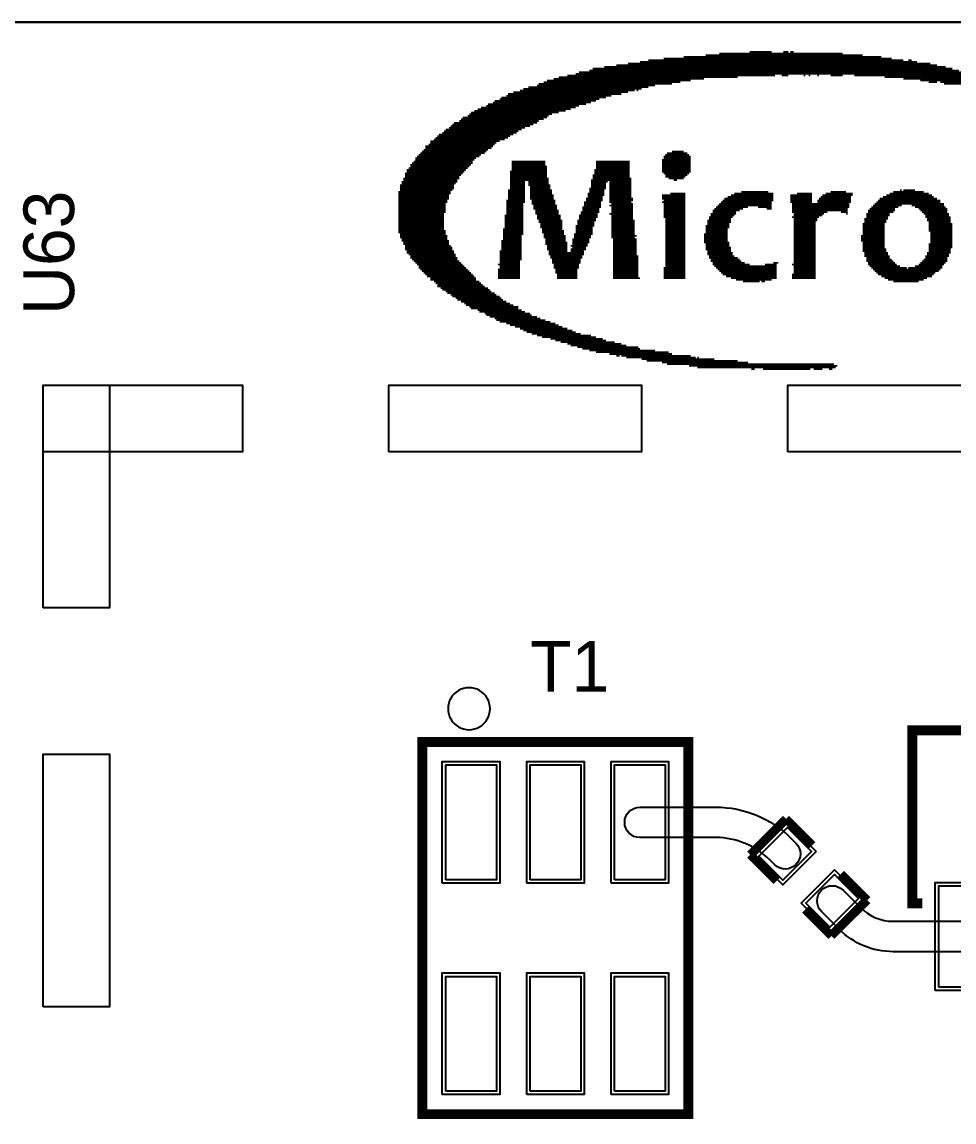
# Model space of a CAD drawing. Extents: x -2.2 to 93.5, y 0 to 50.
# Drawn here: x 47.48 to 61.49, y 33.45 to 50 of the extents above; entities that cross this region are included whole.
import ezdxf

# ---------------------------------------------------------------- set-up
doc = ezdxf.new("R2010")
doc.units = 0
for name, color, linetype in [('BG_OUTLINE', 5, 'CONTINUOUS'), ('BG_SILKSCREEN_TOP', 7, 'CONTINUOUS'), ('BG_SOLDERMASK_TOP', 110, 'CONTINUOUS'), ('PG_SILKSCREEN_TOP', 7, 'CONTINUOUS'), ('PIN_SOLDERMASK_TOP', 12, 'CONTINUOUS'), ('PIN_TOP', 12, 'CONTINUOUS'), ('RD_SILKSCREEN_TOP', 7, 'CONTINUOUS')]:
    doc.layers.add(name, color=color, linetype=linetype)

msp = doc.modelspace()

# ---------------------------------------------------------------- linework, layer by layer
at = {"layer": 'BG_OUTLINE'}
msp.add_lwpolyline([(0, 47.4472), (0, 47.999396, -0.414214), (1.999996, 49.999392), (77.999844, 49.999392, -0.414214), (79.99984, 47.999396), (79.99984, 1.999996, -0.414214), (77.999844, 0), (1.999996, 0, -0.414214), (0, 1.999996)], format="xyb", dxfattribs=at)
msp.add_lwpolyline([(0, 47.4472), (2.538222, 47.4472), (2.538222, 46.9646), (2.538222, 46.9392), (2.843022, 46.9392), (2.843022, 44.5008), (2.538222, 44.5008), (2.538222, 43.9928), (2.512822, 43.9928), (0, 43.9928), (0, 1.999996, 0.414214), (1.999996, 0), (77.999844, 0, 0.414214), (79.99984, 1.999996), (79.99984, 47.999396, 0.414214), (77.999844, 49.999392), (1.999996, 49.999392, 0.414214), (0, 47.999396)], format="xyb", close=True, dxfattribs=at)
at = {"layer": 'BG_SILKSCREEN_TOP', "const_width": 0.0254}
for points in [[(57.4294, 49.475136), (60.4012, 49.475136)], [(57.7596, 49.500536), (60.1218, 49.500536)], [(57.9628, 49.525936), (59.817, 49.525936)], [(58.42, 49.551336), (58.7502, 49.551336)], [(58.928, 49.551336), (59.0042, 49.551336)], [(59.0296, 49.551336), (59.0804, 49.551336)], [(56.2356, 49.322736), (61.3664, 49.322736)], [(56.4134, 49.348136), (61.2394, 49.348136)], [(56.5912, 49.373536), (61.1378, 49.373536)], [(56.769, 49.398936), (60.9346, 49.398936)], [(56.896, 49.424336), (60.7314, 49.424336)], [(57.1246, 49.449736), (60.5536, 49.449736)], [(60.8076, 49.424336), (60.8584, 49.424336)], [(55.4736, 49.144936), (57.7342, 49.144936)], [(55.5498, 49.170336), (58.2422, 49.170336)], [(55.6768, 49.195736), (58.801, 49.195736)], [(55.8038, 49.221136), (61.7982, 49.221136)], [(55.8546, 49.246536), (61.6966, 49.246536)], [(56.007, 49.271936), (61.5696, 49.271936)], [(56.0578, 49.297336), (61.468, 49.297336)], [(58.9026, 49.195736), (59.0042, 49.195736)], [(59.2328, 49.195736), (59.2582, 49.195736)], [(59.309, 49.195736), (59.3344, 49.195736)], [(59.436, 49.195736), (59.4614, 49.195736)], [(59.6392, 49.195736), (59.817, 49.195736)], [(59.9948, 49.195736), (61.8998, 49.195736)], [(60.452, 49.170336), (62.0268, 49.170336)], [(60.7314, 49.144936), (62.1284, 49.144936)], [(55.0164, 48.992536), (56.7944, 48.992536)], [(55.0926, 49.017936), (56.896, 49.017936)], [(55.2196, 49.043336), (56.9976, 49.043336)], [(55.245, 49.068736), (57.2516, 49.068736)], [(55.3212, 49.094136), (57.3786, 49.094136)], [(55.372, 49.119536), (57.531, 49.119536)], [(60.9854, 49.119536), (62.1792, 49.119536)], [(61.1124, 49.094136), (61.2394, 49.094136)], [(61.2902, 49.094136), (62.2554, 49.094136)], [(61.341, 49.068736), (62.3316, 49.068736)], [(61.3664, 49.068736), (61.3918, 49.068736)], [(54.5846, 48.814736), (56.1086, 48.814736)], [(54.6608, 48.840136), (56.1594, 48.840136)], [(54.6862, 48.865536), (56.261, 48.865536)], [(54.7624, 48.890936), (56.3372, 48.890936)], [(54.7878, 48.916336), (56.4896, 48.916336)], [(54.864, 48.941736), (56.5912, 48.941736)], [(54.9656, 48.967136), (56.6928, 48.967136)], [(56.7182, 48.967136), (56.7436, 48.967136)], [(54.2798, 48.662336), (55.6514, 48.662336)], [(54.3306, 48.687736), (55.7276, 48.687736)], [(54.3814, 48.713136), (55.8038, 48.713136)], [(54.4576, 48.738536), (55.8546, 48.738536)], [(54.483, 48.763936), (55.9562, 48.763936)], [(54.5592, 48.789336), (56.0324, 48.789336)], [(53.975, 48.484536), (55.2196, 48.484536)], [(54.0512, 48.509936), (55.245, 48.509936)], [(54.0766, 48.535336), (55.3212, 48.535336)], [(54.102, 48.560736), (55.372, 48.560736)], [(54.1782, 48.586136), (55.3974, 48.586136)], [(54.2036, 48.611536), (55.4482, 48.611536)], [(54.229, 48.636936), (55.5498, 48.636936)], [(53.7972, 48.332136), (54.9148, 48.332136)], [(53.8226, 48.357536), (54.9402, 48.357536)], [(53.848, 48.382936), (54.991, 48.382936)], [(53.8988, 48.408336), (55.0418, 48.408336)], [(53.9242, 48.433736), (55.118, 48.433736)], [(53.9496, 48.459136), (55.1688, 48.459136)], [(53.594, 48.154336), (54.5846, 48.154336)], [(53.6194, 48.205136), (54.6608, 48.205136)], [(53.6194, 48.179736), (54.61, 48.179736)], [(53.6702, 48.230536), (54.737, 48.230536)], [(53.6956, 48.255936), (54.7878, 48.255936)], [(53.721, 48.281336), (54.8132, 48.281336)], [(53.7464, 48.306736), (54.864, 48.306736)], [(53.4416, 48.001936), (54.3814, 48.001936)], [(53.467, 48.027336), (54.4322, 48.027336)], [(53.4924, 48.052736), (54.4576, 48.052736)], [(53.5178, 48.078136), (54.483, 48.078136)], [(53.5432, 48.128936), (54.5592, 48.128936)], [(53.5432, 48.103536), (54.5338, 48.103536)], [(57.15, 48.001936), (57.5056, 48.001936)], [(57.1754, 48.027336), (57.4802, 48.027336)], [(57.2516, 48.052736), (57.4294, 48.052736)], [(53.3146, 47.849536), (54.229, 47.849536)], [(53.3146, 47.824136), (54.2036, 47.824136)], [(53.34, 47.874936), (54.2544, 47.874936)], [(53.3654, 47.900336), (54.2544, 47.900336)], [(53.3908, 47.951136), (54.3052, 47.951136)], [(53.3908, 47.925736), (54.2798, 47.925736)], [(53.4162, 47.976536), (54.356, 47.976536)], [(54.8386, 47.900336), (55.3466, 47.900336)], [(54.8386, 47.874936), (55.3466, 47.874936)], [(54.8386, 47.849536), (55.3466, 47.849536)], [(54.8386, 47.824136), (55.372, 47.824136)], [(56.1086, 47.900336), (56.6166, 47.900336)], [(56.1086, 47.874936), (56.6166, 47.874936)], [(56.1086, 47.849536), (56.6166, 47.849536)], [(56.1086, 47.824136), (56.6166, 47.824136)], [(57.0992, 47.925736), (57.531, 47.925736)], [(57.0992, 47.900336), (57.531, 47.900336)], [(57.0992, 47.874936), (57.531, 47.874936)], [(57.0992, 47.849536), (57.531, 47.849536)], [(57.0992, 47.824136), (57.531, 47.824136)], [(57.1246, 47.976536), (57.531, 47.976536)], [(57.1246, 47.951136), (57.531, 47.951136)], [(53.2384, 47.722536), (54.102, 47.722536)], [(53.2384, 47.697136), (54.0766, 47.697136)], [(53.2384, 47.671736), (54.0512, 47.671736)], [(53.2638, 47.773336), (54.1528, 47.773336)], [(53.2638, 47.747936), (54.1274, 47.747936)], [(53.2892, 47.798736), (54.1782, 47.798736)], [(54.8132, 47.747936), (55.372, 47.747936)], [(54.8132, 47.722536), (55.372, 47.722536)], [(54.8132, 47.697136), (55.372, 47.697136)], [(54.8132, 47.671736), (55.372, 47.671736)], [(54.8386, 47.798736), (55.372, 47.798736)], [(54.8386, 47.773336), (55.372, 47.773336)], [(56.0578, 47.697136), (56.6166, 47.697136)], [(56.0578, 47.671736), (56.6166, 47.671736)], [(56.0832, 47.773336), (56.6166, 47.773336)], [(56.0832, 47.747936), (56.6166, 47.747936)], [(56.0832, 47.722536), (56.6166, 47.722536)], [(56.1086, 47.798736), (56.6166, 47.798736)], [(57.0992, 47.798736), (57.531, 47.798736)], [(57.0992, 47.773336), (57.531, 47.773336)], [(57.0992, 47.747936), (57.531, 47.747936)], [(57.1246, 47.722536), (57.5056, 47.722536)], [(57.15, 47.697136), (57.4802, 47.697136)], [(57.15, 47.671736), (57.4548, 47.671736)], [(53.1622, 47.544736), (53.975, 47.544736)], [(53.1622, 47.519336), (53.975, 47.519336)], [(53.1622, 47.493936), (53.975, 47.493936)], [(53.1876, 47.595536), (54.0258, 47.595536)], [(53.1876, 47.570136), (54.0004, 47.570136)], [(53.213, 47.646336), (54.0512, 47.646336)], [(53.213, 47.620936), (54.0258, 47.620936)], [(54.8132, 47.646336), (55.3974, 47.646336)], [(54.8132, 47.620936), (55.3974, 47.620936)], [(54.8132, 47.595536), (55.0418, 47.595536)], [(54.8132, 47.570136), (55.0418, 47.570136)], [(54.8132, 47.544736), (55.0418, 47.544736)], [(54.8132, 47.519336), (55.0418, 47.519336)], [(54.8132, 47.493936), (55.0418, 47.493936)], [(55.0926, 47.595536), (55.3974, 47.595536)], [(55.0926, 47.570136), (55.3974, 47.570136)], [(55.0926, 47.544736), (55.4228, 47.544736)], [(55.118, 47.519336), (55.4228, 47.519336)], [(55.118, 47.493936), (55.4228, 47.493936)], [(56.007, 47.493936), (56.261, 47.493936)], [(56.0324, 47.620936), (56.642, 47.620936)], [(56.0324, 47.595536), (56.2864, 47.595536)], [(56.0324, 47.570136), (56.261, 47.570136)], [(56.0324, 47.544736), (56.261, 47.544736)], [(56.0324, 47.519336), (56.261, 47.519336)], [(56.0578, 47.646336), (56.642, 47.646336)], [(56.3118, 47.595536), (56.642, 47.595536)], [(56.3118, 47.570136), (56.642, 47.570136)], [(56.3118, 47.544736), (56.642, 47.544736)], [(56.3118, 47.519336), (56.642, 47.519336)], [(56.3118, 47.493936), (56.642, 47.493936)], [(57.2008, 47.646336), (57.4294, 47.646336)], [(57.277, 47.620936), (57.3278, 47.620936)], [(53.1368, 47.443136), (53.9242, 47.443136)], [(53.1368, 47.417736), (53.9242, 47.417736)], [(53.1368, 47.392336), (53.8988, 47.392336)], [(53.1368, 47.366936), (53.8988, 47.366936)], [(53.1368, 47.341536), (53.8988, 47.341536)], [(53.1368, 47.316136), (53.8734, 47.316136)], [(53.1622, 47.468536), (53.9496, 47.468536)], [(54.7624, 47.316136), (55.0418, 47.316136)], [(54.7878, 47.468536), (55.0418, 47.468536)], [(54.7878, 47.443136), (55.0418, 47.443136)], [(54.7878, 47.417736), (55.0418, 47.417736)], [(54.7878, 47.392336), (55.0418, 47.392336)], [(54.7878, 47.366936), (55.0418, 47.366936)], [(54.7878, 47.341536), (55.0418, 47.341536)], [(55.118, 47.468536), (55.4482, 47.468536)], [(55.118, 47.443136), (55.4482, 47.443136)], [(55.118, 47.417736), (55.4482, 47.417736)], [(55.118, 47.392336), (55.4736, 47.392336)], [(55.118, 47.366936), (55.4736, 47.366936)], [(55.118, 47.341536), (55.4736, 47.341536)], [(55.1434, 47.316136), (55.499, 47.316136)], [(55.9562, 47.341536), (56.2102, 47.341536)], [(55.9562, 47.316136), (56.2102, 47.316136)], [(55.9816, 47.417736), (56.2356, 47.417736)], [(55.9816, 47.392336), (56.2356, 47.392336)], [(55.9816, 47.366936), (56.2102, 47.366936)], [(56.007, 47.468536), (56.2356, 47.468536)], [(56.007, 47.443136), (56.2356, 47.443136)], [(56.3118, 47.468536), (56.642, 47.468536)], [(56.3118, 47.443136), (56.642, 47.443136)], [(56.3118, 47.417736), (56.642, 47.417736)], [(56.3118, 47.392336), (56.642, 47.392336)], [(56.3118, 47.366936), (56.642, 47.366936)], [(56.3118, 47.341536), (56.6674, 47.341536)], [(56.3118, 47.316136), (56.6674, 47.316136)], [(57.0992, 47.392336), (57.4548, 47.392336)], [(57.0992, 47.366936), (57.4548, 47.366936)], [(57.0992, 47.341536), (57.4548, 47.341536)], [(57.1246, 47.316136), (57.4548, 47.316136)], [(57.2262, 47.417736), (57.4548, 47.417736)], [(58.0136, 47.316136), (58.7756, 47.316136)], [(58.039, 47.341536), (58.7756, 47.341536)], [(58.0898, 47.366936), (58.7756, 47.366936)], [(58.1406, 47.392336), (58.7756, 47.392336)], [(58.1914, 47.417736), (58.7756, 47.417736)], [(58.293, 47.443136), (58.6994, 47.443136)], [(59.0296, 47.392336), (59.3598, 47.392336)], [(59.0296, 47.366936), (59.3598, 47.366936)], [(59.0296, 47.341536), (59.3598, 47.341536)], [(59.0296, 47.316136), (59.3598, 47.316136)], [(59.1312, 47.417736), (59.3598, 47.417736)], [(59.436, 47.316136), (59.944, 47.316136)], [(59.4614, 47.341536), (59.944, 47.341536)], [(59.4868, 47.366936), (59.944, 47.366936)], [(59.5122, 47.392336), (59.9694, 47.392336)], [(59.563, 47.417736), (59.9694, 47.417736)], [(59.6392, 47.443136), (59.8678, 47.443136)], [(60.3504, 47.316136), (61.2902, 47.316136)], [(60.3758, 47.341536), (61.2394, 47.341536)], [(60.4266, 47.366936), (61.1886, 47.366936)], [(60.4774, 47.392336), (61.1632, 47.392336)], [(60.5282, 47.417736), (61.1124, 47.417736)], [(60.579, 47.443136), (61.0362, 47.443136)], [(60.6806, 47.468536), (60.706, 47.468536)], [(60.7314, 47.468536), (60.9092, 47.468536)], [(53.1368, 47.290736), (53.8734, 47.290736)], [(53.1368, 47.265336), (53.848, 47.265336)], [(53.1368, 47.239936), (53.848, 47.239936)], [(53.1368, 47.214536), (53.848, 47.214536)], [(53.1368, 47.189136), (53.848, 47.189136)], [(53.1368, 47.163736), (53.848, 47.163736)], [(54.7624, 47.290736), (55.0418, 47.290736)], [(54.7624, 47.265336), (55.0164, 47.265336)], [(54.7624, 47.239936), (55.0164, 47.239936)], [(54.7624, 47.214536), (55.0164, 47.214536)], [(54.7624, 47.189136), (55.0164, 47.189136)], [(54.7624, 47.163736), (55.0164, 47.163736)], [(55.1434, 47.290736), (55.499, 47.290736)], [(55.1434, 47.265336), (55.499, 47.265336)], [(55.1688, 47.239936), (55.5244, 47.239936)], [(55.1688, 47.214536), (55.5244, 47.214536)], [(55.1688, 47.189136), (55.5244, 47.189136)], [(55.1942, 47.163736), (55.5498, 47.163736)], [(55.9054, 47.214536), (56.1848, 47.214536)], [(55.9054, 47.189136), (56.1594, 47.189136)], [(55.9054, 47.163736), (56.1594, 47.163736)], [(55.9308, 47.290736), (56.1848, 47.290736)], [(55.9308, 47.265336), (56.1848, 47.265336)], [(55.9308, 47.239936), (56.1848, 47.239936)], [(56.3118, 47.290736), (56.642, 47.290736)], [(56.3118, 47.239936), (56.6674, 47.239936)], [(56.3372, 47.265336), (56.6674, 47.265336)], [(56.3372, 47.214536), (56.6674, 47.214536)], [(56.3372, 47.189136), (56.6674, 47.189136)], [(56.3372, 47.163736), (56.6674, 47.163736)], [(57.0992, 47.290736), (57.4548, 47.290736)], [(57.1246, 47.265336), (57.4548, 47.265336)], [(57.1246, 47.239936), (57.4548, 47.239936)], [(57.1246, 47.214536), (57.4548, 47.214536)], [(57.1246, 47.189136), (57.4548, 47.189136)], [(57.1246, 47.163736), (57.4548, 47.163736)], [(57.8612, 47.163736), (58.2676, 47.163736)], [(57.8866, 47.189136), (58.3184, 47.189136)], [(57.912, 47.214536), (58.3946, 47.214536)], [(57.9374, 47.239936), (58.7502, 47.239936)], [(57.9628, 47.265336), (58.7502, 47.265336)], [(57.9882, 47.290736), (58.7502, 47.290736)], [(58.547, 47.214536), (58.7502, 47.214536)], [(58.674, 47.189136), (58.7502, 47.189136)], [(59.0296, 47.290736), (59.3598, 47.290736)], [(59.055, 47.265336), (59.9186, 47.265336)], [(59.055, 47.239936), (59.9186, 47.239936)], [(59.055, 47.214536), (59.9186, 47.214536)], [(59.055, 47.189136), (59.8932, 47.189136)], [(59.055, 47.163736), (59.8932, 47.163736)], [(59.436, 47.290736), (59.944, 47.290736)], [(60.198, 47.163736), (60.6044, 47.163736)], [(60.2234, 47.189136), (60.6044, 47.189136)], [(60.2488, 47.214536), (60.6552, 47.214536)], [(60.2742, 47.239936), (60.706, 47.239936)], [(60.2996, 47.265336), (61.341, 47.265336)], [(60.325, 47.290736), (61.2902, 47.290736)], [(60.8584, 47.239936), (61.341, 47.239936)], [(60.9092, 47.214536), (61.3664, 47.214536)], [(60.96, 47.189136), (61.3918, 47.189136)], [(60.9854, 47.163736), (61.3918, 47.163736)], [(53.1368, 47.138336), (53.848, 47.138336)], [(53.1368, 47.112936), (53.8226, 47.112936)], [(53.1368, 47.087536), (53.8226, 47.087536)], [(53.1368, 47.062136), (53.8226, 47.062136)], [(53.1368, 47.036736), (53.8226, 47.036736)], [(53.1368, 47.011336), (53.8226, 47.011336)], [(53.1368, 46.985936), (53.8226, 46.985936)], [(54.737, 47.087536), (55.0164, 47.087536)], [(54.737, 47.062136), (55.0164, 47.062136)], [(54.737, 47.036736), (55.0164, 47.036736)], [(54.737, 47.011336), (55.0164, 47.011336)], [(54.737, 46.985936), (55.0164, 46.985936)], [(54.7624, 47.138336), (55.0164, 47.138336)], [(54.7624, 47.112936), (55.0164, 47.112936)], [(55.1942, 47.138336), (55.5498, 47.138336)], [(55.1942, 47.112936), (55.5498, 47.112936)], [(55.2196, 47.087536), (55.5752, 47.087536)], [(55.2196, 47.062136), (55.5752, 47.062136)], [(55.2196, 47.036736), (55.5752, 47.036736)], [(55.245, 47.011336), (55.6006, 47.011336)], [(55.245, 46.985936), (55.6006, 46.985936)], [(55.8292, 47.011336), (56.1086, 47.011336)], [(55.8292, 46.985936), (56.0832, 46.985936)], [(55.8546, 47.087536), (56.134, 47.087536)], [(55.8546, 47.062136), (56.134, 47.062136)], [(55.8546, 47.036736), (56.1086, 47.036736)], [(55.88, 47.138336), (56.1594, 47.138336)], [(55.88, 47.112936), (56.134, 47.112936)], [(56.3118, 47.112936), (56.6674, 47.112936)], [(56.3372, 47.138336), (56.6674, 47.138336)], [(56.3372, 47.087536), (56.6674, 47.087536)], [(56.3372, 47.062136), (56.6674, 47.062136)], [(56.3372, 47.036736), (56.6674, 47.036736)], [(56.3372, 47.011336), (56.6928, 47.011336)], [(56.3372, 46.985936), (56.6928, 46.985936)], [(57.1246, 47.138336), (57.4548, 47.138336)], [(57.1246, 47.112936), (57.4548, 47.112936)], [(57.1246, 47.087536), (57.4548, 47.087536)], [(57.1246, 47.062136), (57.4548, 47.062136)], [(57.15, 47.036736), (57.4548, 47.036736)], [(57.15, 47.011336), (57.4548, 47.011336)], [(57.15, 46.985936), (57.4548, 46.985936)], [(57.785, 47.011336), (58.1406, 47.011336)], [(57.785, 46.985936), (58.1406, 46.985936)], [(57.8104, 47.062136), (58.166, 47.062136)], [(57.8104, 47.036736), (58.1406, 47.036736)], [(57.8358, 47.112936), (58.2168, 47.112936)], [(57.8358, 47.087536), (58.1914, 47.087536)], [(57.8612, 47.138336), (58.2168, 47.138336)], [(59.055, 47.138336), (59.5884, 47.138336)], [(59.055, 47.062136), (59.4614, 47.062136)], [(59.0804, 47.112936), (59.5376, 47.112936)], [(59.0804, 47.087536), (59.5122, 47.087536)], [(59.0804, 47.036736), (59.436, 47.036736)], [(59.0804, 47.011336), (59.436, 47.011336)], [(59.0804, 46.985936), (59.4106, 46.985936)], [(59.7916, 47.138336), (59.8932, 47.138336)], [(59.8678, 47.112936), (59.8932, 47.112936)], [(60.1472, 47.036736), (60.5028, 47.036736)], [(60.1472, 47.011336), (60.4774, 47.011336)], [(60.1472, 46.985936), (60.4774, 46.985936)], [(60.1726, 47.112936), (60.5282, 47.112936)], [(60.1726, 47.087536), (60.5282, 47.087536)], [(60.1726, 47.062136), (60.5028, 47.062136)], [(60.198, 47.138336), (60.579, 47.138336)], [(61.0108, 47.138336), (61.3918, 47.138336)], [(61.0362, 47.112936), (61.4172, 47.112936)], [(61.0616, 47.087536), (61.4172, 47.087536)], [(61.0616, 47.062136), (61.4426, 47.062136)], [(61.087, 47.036736), (61.4426, 47.036736)], [(61.087, 47.011336), (61.4426, 47.011336)], [(61.1124, 46.985936), (61.4426, 46.985936)], [(53.1368, 46.960536), (53.8226, 46.960536)], [(53.1368, 46.935136), (53.8226, 46.935136)], [(53.1368, 46.909736), (53.8226, 46.909736)], [(53.1368, 46.884336), (53.8226, 46.884336)], [(53.1368, 46.858936), (53.848, 46.858936)], [(53.1368, 46.833536), (53.848, 46.833536)], [(54.7116, 46.884336), (55.0164, 46.884336)], [(54.7116, 46.858936), (55.0164, 46.858936)], [(54.7116, 46.833536), (55.0164, 46.833536)], [(54.737, 46.960536), (55.0164, 46.960536)], [(54.737, 46.935136), (55.0164, 46.935136)], [(54.737, 46.909736), (55.0164, 46.909736)], [(55.2704, 46.960536), (55.6006, 46.960536)], [(55.2704, 46.935136), (55.6006, 46.935136)], [(55.2704, 46.909736), (55.6006, 46.909736)], [(55.2958, 46.884336), (55.6006, 46.884336)], [(55.2958, 46.858936), (55.626, 46.858936)], [(55.2958, 46.833536), (55.626, 46.833536)], [(55.8038, 46.935136), (56.0832, 46.935136)], [(55.8038, 46.909736), (56.0578, 46.909736)], [(55.8038, 46.884336), (56.0578, 46.884336)], [(55.8038, 46.858936), (56.0578, 46.858936)], [(55.8038, 46.833536), (56.0578, 46.833536)], [(55.8292, 46.960536), (56.0832, 46.960536)], [(56.3372, 46.960536), (56.6928, 46.960536)], [(56.3372, 46.935136), (56.6928, 46.935136)], [(56.3372, 46.909736), (56.6928, 46.909736)], [(56.3372, 46.884336), (56.6928, 46.884336)], [(56.3372, 46.858936), (56.6928, 46.858936)], [(56.3372, 46.833536), (56.6928, 46.833536)], [(57.15, 46.960536), (57.4548, 46.960536)], [(57.15, 46.935136), (57.4548, 46.935136)], [(57.15, 46.909736), (57.4548, 46.909736)], [(57.15, 46.884336), (57.4548, 46.884336)], [(57.15, 46.858936), (57.4548, 46.858936)], [(57.15, 46.833536), (57.4548, 46.833536)], [(57.7596, 46.935136), (58.1152, 46.935136)], [(57.7596, 46.909736), (58.1152, 46.909736)], [(57.7596, 46.884336), (58.0898, 46.884336)], [(57.7596, 46.858936), (58.0898, 46.858936)], [(57.7596, 46.833536), (58.0898, 46.833536)], [(57.785, 46.960536), (58.1152, 46.960536)], [(59.0804, 46.960536), (59.4106, 46.960536)], [(59.0804, 46.935136), (59.4106, 46.935136)], [(59.0804, 46.909736), (59.4106, 46.909736)], [(59.0804, 46.884336), (59.4106, 46.884336)], [(59.0804, 46.858936), (59.4106, 46.858936)], [(59.0804, 46.833536), (59.4106, 46.833536)], [(60.1218, 46.960536), (60.452, 46.960536)], [(60.1218, 46.935136), (60.452, 46.935136)], [(60.1218, 46.909736), (60.452, 46.909736)], [(60.1218, 46.884336), (60.452, 46.884336)], [(60.1218, 46.858936), (60.452, 46.858936)], [(60.1218, 46.833536), (60.452, 46.833536)], [(61.1124, 46.960536), (61.468, 46.960536)], [(61.1124, 46.935136), (61.468, 46.935136)], [(61.1124, 46.909736), (61.468, 46.909736)], [(61.1124, 46.884336), (61.468, 46.884336)], [(61.1124, 46.858936), (61.468, 46.858936)], [(61.1378, 46.833536), (61.468, 46.833536)], [(53.1622, 46.808136), (53.848, 46.808136)], [(53.1622, 46.782736), (53.8734, 46.782736)], [(53.1622, 46.757336), (53.8734, 46.757336)], [(53.1876, 46.731936), (53.8734, 46.731936)], [(53.1876, 46.706536), (53.8988, 46.706536)], [(53.213, 46.681136), (53.8988, 46.681136)], [(53.213, 46.655736), (53.8988, 46.655736)], [(54.6862, 46.706536), (54.991, 46.706536)], [(54.6862, 46.681136), (54.991, 46.681136)], [(54.6862, 46.655736), (54.991, 46.655736)], [(54.7116, 46.808136), (55.0164, 46.808136)], [(54.7116, 46.782736), (54.991, 46.782736)], [(54.7116, 46.757336), (54.991, 46.757336)], [(54.7116, 46.731936), (54.991, 46.731936)], [(55.3212, 46.808136), (55.626, 46.808136)], [(55.3212, 46.782736), (55.6514, 46.782736)], [(55.3212, 46.757336), (55.6514, 46.757336)], [(55.3466, 46.731936), (55.6514, 46.731936)], [(55.3466, 46.706536), (55.6514, 46.706536)], [(55.3466, 46.681136), (55.6768, 46.681136)], [(55.3466, 46.655736), (55.6768, 46.655736)], [(55.753, 46.731936), (56.007, 46.731936)], [(55.753, 46.706536), (56.007, 46.706536)], [(55.753, 46.681136), (56.007, 46.681136)], [(55.753, 46.655736), (55.9816, 46.655736)], [(55.7784, 46.808136), (56.0578, 46.808136)], [(55.7784, 46.782736), (56.0324, 46.782736)], [(55.7784, 46.757336), (56.0324, 46.757336)], [(56.3372, 46.808136), (56.6928, 46.808136)], [(56.3372, 46.782736), (56.7182, 46.782736)], [(56.3372, 46.757336), (56.6928, 46.757336)], [(56.3626, 46.731936), (56.7182, 46.731936)], [(56.3626, 46.706536), (56.7182, 46.706536)], [(56.3626, 46.681136), (56.7182, 46.681136)], [(56.3626, 46.655736), (56.7182, 46.655736)], [(57.15, 46.808136), (57.4548, 46.808136)], [(57.15, 46.782736), (57.4548, 46.782736)], [(57.15, 46.757336), (57.4548, 46.757336)], [(57.15, 46.731936), (57.4548, 46.731936)], [(57.15, 46.706536), (57.4548, 46.706536)], [(57.15, 46.681136), (57.4548, 46.681136)], [(57.15, 46.655736), (57.4548, 46.655736)], [(57.7342, 46.808136), (58.0898, 46.808136)], [(57.7342, 46.782736), (58.0898, 46.782736)], [(57.7342, 46.757336), (58.0898, 46.757336)], [(57.7342, 46.731936), (58.0898, 46.731936)], [(57.7342, 46.706536), (58.0898, 46.706536)], [(57.7342, 46.681136), (58.1152, 46.681136)], [(57.7596, 46.655736), (58.1152, 46.655736)], [(59.0804, 46.808136), (59.4106, 46.808136)], [(59.0804, 46.782736), (59.4106, 46.782736)], [(59.0804, 46.757336), (59.4106, 46.757336)], [(59.0804, 46.731936), (59.4106, 46.731936)], [(59.0804, 46.706536), (59.4106, 46.706536)], [(59.0804, 46.681136), (59.4106, 46.681136)], [(59.0804, 46.655736), (59.4106, 46.655736)], [(60.0964, 46.782736), (60.452, 46.782736)], [(60.0964, 46.757336), (60.452, 46.757336)], [(60.0964, 46.731936), (60.452, 46.731936)], [(60.0964, 46.706536), (60.452, 46.706536)], [(60.1218, 46.808136), (60.452, 46.808136)], [(60.1218, 46.681136), (60.452, 46.681136)], [(60.1218, 46.655736), (60.452, 46.655736)], [(61.1124, 46.655736), (61.468, 46.655736)], [(61.1378, 46.808136), (61.468, 46.808136)], [(61.1378, 46.782736), (61.468, 46.782736)], [(61.1378, 46.757336), (61.468, 46.757336)], [(61.1378, 46.731936), (61.468, 46.731936)], [(61.1378, 46.706536), (61.468, 46.706536)], [(61.1378, 46.681136), (61.468, 46.681136)], [(53.2384, 46.630336), (53.9242, 46.630336)], [(53.2384, 46.604936), (53.9496, 46.604936)], [(53.2384, 46.579536), (53.9496, 46.579536)], [(53.2638, 46.554136), (53.975, 46.554136)], [(53.2638, 46.528736), (53.975, 46.528736)], [(53.2892, 46.503336), (54.0004, 46.503336)], [(54.6608, 46.554136), (54.991, 46.554136)], [(54.6608, 46.528736), (54.991, 46.528736)], [(54.6608, 46.503336), (54.991, 46.503336)], [(54.6862, 46.630336), (54.991, 46.630336)], [(54.6862, 46.604936), (54.991, 46.604936)], [(54.6862, 46.579536), (54.991, 46.579536)], [(55.372, 46.630336), (55.6768, 46.630336)], [(55.372, 46.604936), (55.6768, 46.604936)], [(55.372, 46.579536), (55.6768, 46.579536)], [(55.3974, 46.554136), (55.6768, 46.554136)], [(55.3974, 46.528736), (55.9308, 46.528736)], [(55.3974, 46.503336), (55.9308, 46.503336)], [(55.7276, 46.630336), (55.9816, 46.630336)], [(55.7276, 46.579536), (55.9562, 46.579536)], [(55.7276, 46.554136), (55.9308, 46.554136)], [(55.753, 46.604936), (55.9562, 46.604936)], [(56.3626, 46.630336), (56.7182, 46.630336)], [(56.3626, 46.604936), (56.7182, 46.604936)], [(56.3626, 46.579536), (56.7182, 46.579536)], [(56.3626, 46.554136), (56.7182, 46.554136)], [(56.3626, 46.528736), (56.7182, 46.528736)], [(56.3626, 46.503336), (56.7182, 46.503336)], [(57.15, 46.630336), (57.4548, 46.630336)], [(57.15, 46.604936), (57.4548, 46.604936)], [(57.15, 46.579536), (57.4548, 46.579536)], [(57.15, 46.554136), (57.4548, 46.554136)], [(57.15, 46.528736), (57.4548, 46.528736)], [(57.15, 46.503336), (57.4548, 46.503336)], [(57.7596, 46.630336), (58.1152, 46.630336)], [(57.7596, 46.604936), (58.1406, 46.604936)], [(57.7596, 46.579536), (58.1406, 46.579536)], [(57.785, 46.554136), (58.1406, 46.554136)], [(57.785, 46.528736), (58.166, 46.528736)], [(57.785, 46.503336), (58.166, 46.503336)], [(59.0804, 46.630336), (59.4106, 46.630336)], [(59.0804, 46.604936), (59.4106, 46.604936)], [(59.0804, 46.579536), (59.4106, 46.579536)], [(59.0804, 46.554136), (59.4106, 46.554136)], [(59.0804, 46.528736), (59.4106, 46.528736)], [(59.0804, 46.503336), (59.4106, 46.503336)], [(60.1218, 46.630336), (60.452, 46.630336)], [(60.1218, 46.604936), (60.452, 46.604936)], [(60.1218, 46.579536), (60.4774, 46.579536)], [(60.1218, 46.554136), (60.4774, 46.554136)], [(60.1472, 46.528736), (60.5028, 46.528736)], [(60.1472, 46.503336), (60.5028, 46.503336)], [(61.087, 46.528736), (61.4426, 46.528736)], [(61.087, 46.503336), (61.4172, 46.503336)], [(61.1124, 46.630336), (61.468, 46.630336)], [(61.1124, 46.604936), (61.468, 46.604936)], [(61.1124, 46.579536), (61.4426, 46.579536)], [(61.1124, 46.554136), (61.4426, 46.554136)], [(53.3146, 46.477936), (54.0004, 46.477936)], [(53.3146, 46.452536), (54.0258, 46.452536)], [(53.34, 46.427136), (54.0258, 46.427136)], [(53.3654, 46.401736), (54.0512, 46.401736)], [(53.3908, 46.376336), (54.0766, 46.376336)], [(53.4162, 46.350936), (54.102, 46.350936)], [(53.4416, 46.325536), (54.1274, 46.325536)], [(54.6354, 46.350936), (54.9656, 46.350936)], [(54.6608, 46.477936), (54.991, 46.477936)], [(54.6608, 46.452536), (54.991, 46.452536)], [(54.6608, 46.427136), (54.991, 46.427136)], [(54.6608, 46.401736), (54.9656, 46.401736)], [(54.6608, 46.376336), (54.9656, 46.376336)], [(54.6608, 46.325536), (54.9656, 46.325536)], [(55.4228, 46.477936), (55.9054, 46.477936)], [(55.4228, 46.452536), (55.9054, 46.452536)], [(55.4482, 46.427136), (55.88, 46.427136)], [(55.4482, 46.401736), (55.88, 46.401736)], [(55.4482, 46.376336), (55.88, 46.376336)], [(55.4736, 46.350936), (55.8546, 46.350936)], [(55.4736, 46.325536), (55.8546, 46.325536)], [(56.3626, 46.477936), (56.7436, 46.477936)], [(56.3626, 46.452536), (56.7436, 46.452536)], [(56.3626, 46.427136), (56.7436, 46.427136)], [(56.3626, 46.401736), (56.7436, 46.401736)], [(56.3626, 46.376336), (56.7436, 46.376336)], [(56.3626, 46.350936), (56.7436, 46.350936)], [(56.3626, 46.325536), (56.7436, 46.325536)], [(57.15, 46.477936), (57.4548, 46.477936)], [(57.15, 46.452536), (57.4548, 46.452536)], [(57.15, 46.427136), (57.4548, 46.427136)], [(57.15, 46.401736), (57.4548, 46.401736)], [(57.15, 46.376336), (57.4548, 46.376336)], [(57.15, 46.350936), (57.4548, 46.350936)], [(57.15, 46.325536), (57.4548, 46.325536)], [(57.8104, 46.477936), (58.1914, 46.477936)], [(57.8104, 46.452536), (58.2422, 46.452536)], [(57.8358, 46.427136), (58.2676, 46.427136)], [(57.8358, 46.401736), (58.293, 46.401736)], [(57.8612, 46.376336), (58.3438, 46.376336)], [(57.8612, 46.350936), (58.42, 46.350936)], [(57.8866, 46.325536), (58.8264, 46.325536)], [(58.6486, 46.350936), (58.8264, 46.350936)], [(58.7756, 46.376336), (58.8518, 46.376336)], [(59.055, 46.350936), (59.4106, 46.350936)], [(59.0804, 46.477936), (59.4106, 46.477936)], [(59.0804, 46.452536), (59.4106, 46.452536)], [(59.0804, 46.427136), (59.4106, 46.427136)], [(59.0804, 46.401736), (59.4106, 46.401736)], [(59.0804, 46.376336), (59.4106, 46.376336)], [(59.0804, 46.325536), (59.4106, 46.325536)], [(60.1472, 46.477936), (60.5282, 46.477936)], [(60.1726, 46.452536), (60.5282, 46.452536)], [(60.1726, 46.427136), (60.5536, 46.427136)], [(60.1726, 46.401736), (60.579, 46.401736)], [(60.198, 46.376336), (60.6044, 46.376336)], [(60.198, 46.350936), (60.6298, 46.350936)], [(60.2234, 46.325536), (60.6806, 46.325536)], [(60.9092, 46.325536), (61.3156, 46.325536)], [(60.96, 46.350936), (61.341, 46.350936)], [(60.9854, 46.376336), (61.3664, 46.376336)], [(61.0108, 46.401736), (61.3918, 46.401736)], [(61.0362, 46.427136), (61.3918, 46.427136)], [(61.0616, 46.477936), (61.4172, 46.477936)], [(61.0616, 46.452536), (61.3918, 46.452536)], [(53.4416, 46.300136), (54.1528, 46.300136)], [(53.467, 46.274736), (54.1782, 46.274736)], [(53.4924, 46.249336), (54.2036, 46.249336)], [(53.5178, 46.223936), (54.229, 46.223936)], [(53.5432, 46.198536), (54.2544, 46.198536)], [(53.5686, 46.173136), (54.2798, 46.173136)], [(54.6354, 46.274736), (54.9656, 46.274736)], [(54.6354, 46.249336), (54.9656, 46.249336)], [(54.6354, 46.223936), (54.9656, 46.223936)], [(54.6354, 46.198536), (54.9656, 46.198536)], [(54.6354, 46.173136), (54.9656, 46.173136)], [(54.6608, 46.300136), (54.9656, 46.300136)], [(55.4736, 46.300136), (55.8546, 46.300136)], [(55.499, 46.274736), (55.8292, 46.274736)], [(55.499, 46.249336), (55.8292, 46.249336)], [(55.499, 46.223936), (55.8292, 46.223936)], [(55.5244, 46.198536), (55.8292, 46.198536)], [(55.5244, 46.173136), (55.8292, 46.173136)], [(56.3626, 46.300136), (56.7436, 46.300136)], [(56.3626, 46.274736), (56.7436, 46.274736)], [(56.3626, 46.249336), (56.7436, 46.249336)], [(56.3626, 46.223936), (56.7436, 46.223936)], [(56.3626, 46.198536), (56.7436, 46.198536)], [(56.3626, 46.173136), (56.7436, 46.173136)], [(57.1246, 46.300136), (57.4548, 46.300136)], [(57.1246, 46.274736), (57.4548, 46.274736)], [(57.1246, 46.249336), (57.4548, 46.249336)], [(57.1246, 46.223936), (57.4548, 46.223936)], [(57.1246, 46.198536), (57.4548, 46.198536)], [(57.1246, 46.173136), (57.4548, 46.173136)], [(57.912, 46.300136), (58.8264, 46.300136)], [(57.9374, 46.274736), (58.8264, 46.274736)], [(57.9628, 46.249336), (58.8264, 46.249336)], [(57.9882, 46.223936), (58.8264, 46.223936)], [(58.0136, 46.198536), (58.8264, 46.198536)], [(58.0644, 46.173136), (58.8264, 46.173136)], [(59.055, 46.198536), (59.4106, 46.198536)], [(59.055, 46.173136), (59.4106, 46.173136)], [(59.0804, 46.300136), (59.4106, 46.300136)], [(59.0804, 46.274736), (59.4106, 46.274736)], [(59.0804, 46.249336), (59.4106, 46.249336)], [(59.0804, 46.223936), (59.4106, 46.223936)], [(60.2488, 46.300136), (60.7822, 46.300136)], [(60.2742, 46.274736), (61.2902, 46.274736)], [(60.2996, 46.249336), (61.2648, 46.249336)], [(60.325, 46.223936), (61.214, 46.223936)], [(60.3504, 46.198536), (61.1886, 46.198536)], [(60.4012, 46.173136), (61.1632, 46.173136)], [(60.8076, 46.300136), (61.3156, 46.300136)], [(53.6194, 46.147736), (54.3052, 46.147736)], [(53.6194, 46.122336), (54.3052, 46.122336)], [(53.6702, 46.096936), (54.356, 46.096936)], [(53.6956, 46.071536), (54.3814, 46.071536)], [(53.721, 46.046136), (54.4068, 46.046136)], [(53.721, 46.020736), (54.4322, 46.020736)], [(53.7718, 45.995336), (54.483, 45.995336)], [(54.6354, 46.147736), (54.9656, 46.147736)], [(55.5244, 46.147736), (55.8292, 46.147736)], [(56.3626, 46.147736), (56.769, 46.147736)], [(57.1246, 46.147736), (57.4548, 46.147736)], [(58.1406, 46.147736), (58.8264, 46.147736)], [(58.2168, 46.122336), (58.7502, 46.122336)], [(58.3184, 46.096936), (58.5724, 46.096936)], [(58.5978, 46.096936), (58.6486, 46.096936)], [(59.055, 46.147736), (59.4106, 46.147736)], [(60.452, 46.147736), (61.087, 46.147736)], [(60.5028, 46.122336), (61.0362, 46.122336)], [(60.579, 46.096936), (60.96, 46.096936)], [(53.7972, 45.969936), (54.5084, 45.969936)], [(53.848, 45.944536), (54.5338, 45.944536)], [(53.8734, 45.919136), (54.5846, 45.919136)], [(53.9242, 45.893736), (54.61, 45.893736)], [(53.9496, 45.868336), (54.6608, 45.868336)], [(54.0004, 45.842936), (54.6862, 45.842936)], [(54.0258, 45.817536), (54.7116, 45.817536)], [(54.0766, 45.792136), (54.7624, 45.792136)], [(54.1274, 45.766736), (54.8132, 45.766736)], [(54.1528, 45.741336), (54.864, 45.741336)], [(54.2036, 45.715936), (54.9402, 45.715936)], [(54.229, 45.690536), (54.9402, 45.690536)], [(54.3306, 45.665136), (54.991, 45.665136)], [(54.356, 45.639736), (55.0418, 45.639736)], [(54.4322, 45.614336), (55.118, 45.614336)], [(54.4576, 45.588936), (55.1434, 45.588936)], [(54.5084, 45.563536), (55.2196, 45.563536)], [(54.5846, 45.538136), (55.2704, 45.538136)], [(54.61, 45.512736), (55.3466, 45.512736)], [(54.6608, 45.487336), (55.4228, 45.487336)], [(54.7624, 45.461936), (55.499, 45.461936)], [(54.8132, 45.436536), (55.5498, 45.436536)], [(54.8894, 45.411136), (55.6006, 45.411136)], [(54.9656, 45.385736), (55.6768, 45.385736)], [(55.0164, 45.360336), (55.753, 45.360336)], [(55.0672, 45.334936), (55.8038, 45.334936)], [(55.1434, 45.309536), (55.88, 45.309536)], [(55.2196, 45.284136), (56.0324, 45.284136)], [(55.2958, 45.258736), (56.1086, 45.258736)], [(55.4228, 45.233336), (56.2102, 45.233336)], [(55.499, 45.207936), (56.261, 45.207936)], [(55.5752, 45.182536), (56.388, 45.182536)], [(55.6768, 45.157136), (56.4896, 45.157136)], [(55.7276, 45.131736), (56.5658, 45.131736)], [(55.8292, 45.106336), (56.7436, 45.106336)], [(55.9054, 45.080936), (56.769, 45.080936)], [(56.007, 45.055536), (56.9976, 45.055536)], [(56.1086, 45.030136), (57.2008, 45.030136)], [(56.3118, 45.004736), (57.2516, 45.004736)], [(56.4134, 44.979336), (56.4642, 44.979336)], [(56.4896, 44.979336), (57.531, 44.979336)], [(56.5658, 44.953936), (57.6072, 44.953936)], [(56.7944, 44.928536), (57.8866, 44.928536)], [(56.8706, 44.903136), (58.2422, 44.903136)], [(57.0992, 44.877736), (58.3946, 44.877736)], [(57.1754, 44.852336), (59.69, 44.852336)], [(57.6326, 44.953936), (57.658, 44.953936)], [(57.5056, 44.826936), (59.7408, 44.826936)], [(57.6326, 44.801536), (59.7154, 44.801536)], [(58.4454, 44.776136), (58.4962, 44.776136)], [(58.6232, 44.776136), (59.3344, 44.776136)], [(59.3852, 44.776136), (59.5122, 44.776136)], [(59.6138, 44.776136), (59.6646, 44.776136)]]:
    msp.add_lwpolyline(points, dxfattribs=at)
at = {"layer": 'BG_SOLDERMASK_TOP'}
for points in [[(47.793148, 41.184576), (47.793148, 44.534582), (48.793146, 44.534582), (48.793146, 41.184576)], [(47.793148, 43.534584), (47.793148, 44.534582), (50.793142, 44.534582), (50.793142, 43.534584)], [(52.993036, 43.534584), (52.993036, 44.534582), (56.79313, 44.534582), (56.79313, 43.534584)], [(58.993024, 43.534584), (58.993024, 44.534582), (62.793118, 44.534582), (62.793118, 43.534584)], [(47.793148, 35.184588), (47.793148, 38.984682), (48.793146, 38.984682), (48.793146, 35.184588)]]:
    msp.add_lwpolyline(points, close=True, dxfattribs=at)
for points in [[(56.769, 37.730176, -1), (56.769, 38.187376), (57.912, 38.187376, -0.198917), (59.04484, 37.717984), (59.116976, 37.645848, -1), (58.793888, 37.32276), (58.721752, 37.394896, 0.198919), (57.912, 37.730176)], [(59.501024, 36.61537, -1), (59.824112, 36.938966), (60.090304, 36.672774, 0.19892), (60.579, 36.470336), (61.618876, 36.470336, -1), (61.618876, 36.013136), (60.579, 36.013136, -0.198908), (59.767216, 36.349686)]]:
    msp.add_lwpolyline(points, format="xyb", close=True, dxfattribs=at)
at = {"layer": 'PG_SILKSCREEN_TOP'}
msp.add_lwpolyline([(54.515004, 39.668704, 1), (53.882996, 39.668768, 1)], format="xyb", close=True, dxfattribs=at)
for points, const_width in [([(61.919104, 39.341806), (60.869068, 39.341806), (60.869068, 36.741608), (61.018928, 36.741608)], 0.150114), ([(57.498996, 33.56864), (57.498996, 39.168832), (53.499004, 39.168832), (53.499004, 33.56864), (57.498996, 33.56864)], 0.150114), ([(58.967624, 38.010846), (58.42889, 37.472112)], 0.127), ([(59.362848, 37.615622), (58.967624, 38.010846)], 0.127), ([(58.42889, 37.472112), (58.824114, 37.076888)], 0.127), ([(60.18911, 36.78936), (59.793886, 37.184584)], 0.127), ([(59.650376, 36.250626), (60.18911, 36.78936)], 0.127), ([(59.255152, 36.64585), (59.650376, 36.250626)], 0.127)]:
    msp.add_lwpolyline(points, dxfattribs=dict(at, const_width=const_width))
at = {"layer": 'PIN_SOLDERMASK_TOP'}
for points in [[(53.7972, 37.044376), (53.7972, 38.873176), (54.6608, 38.873176), (54.6608, 37.044376)], [(55.0672, 37.044376), (55.0672, 38.873176), (55.9308, 38.873176), (55.9308, 37.044376)], [(56.3372, 37.044376), (56.3372, 38.873176), (57.2008, 38.873176), (57.2008, 37.044376)], [(59.422405, 37.520225), (58.919511, 37.017331), (58.488459, 37.448383), (58.991353, 37.951277)], [(60.129541, 36.813089), (59.626647, 36.310195), (59.195595, 36.741247), (59.698489, 37.244141)], [(61.212222, 35.428682), (61.212222, 37.05479), (62.025276, 37.05479), (62.025276, 35.428682)], [(53.7972, 33.864296), (53.7972, 35.693096), (54.6608, 35.693096), (54.6608, 33.864296)], [(55.0672, 33.864296), (55.0672, 35.693096), (55.9308, 35.693096), (55.9308, 33.864296)], [(56.3372, 33.864296), (56.3372, 35.693096), (57.2008, 35.693096), (57.2008, 33.864296)]]:
    msp.add_lwpolyline(points, close=True, dxfattribs=at)
at = {"layer": 'PIN_TOP'}
for points in [[(53.848, 37.095176), (53.848, 38.822376), (54.61, 38.822376), (54.61, 37.095176)], [(55.118, 37.095176), (55.118, 38.822376), (55.88, 38.822376), (55.88, 37.095176)], [(56.388, 37.095176), (56.388, 38.822376), (57.15, 38.822376), (57.15, 37.095176)], [(59.350563, 37.520225), (58.919511, 37.089173), (58.560301, 37.448383), (58.991353, 37.879435)], [(60.057699, 36.813089), (59.626647, 36.382037), (59.267437, 36.741247), (59.698489, 37.172299)], [(61.263276, 35.479736), (61.263276, 37.003736), (61.974222, 37.003736), (61.974222, 35.479736)], [(53.848, 33.915096), (53.848, 35.642296), (54.61, 35.642296), (54.61, 33.915096)], [(55.118, 33.915096), (55.118, 35.642296), (55.88, 35.642296), (55.88, 33.915096)], [(56.388, 33.915096), (56.388, 35.642296), (57.15, 35.642296), (57.15, 33.915096)]]:
    msp.add_lwpolyline(points, close=True, dxfattribs=at)

# ---------------------------------------------------------------- texts
at = {"layer": 'RD_SILKSCREEN_TOP'}
msp.add_text('U63', height=0.762, rotation=90, dxfattribs=at).set_placement((48.26, 45.593))
msp.add_text('T1', height=0.762, dxfattribs=at).set_placement((55.118, 39.924736))

doc.saveas('drawing.dxf')
